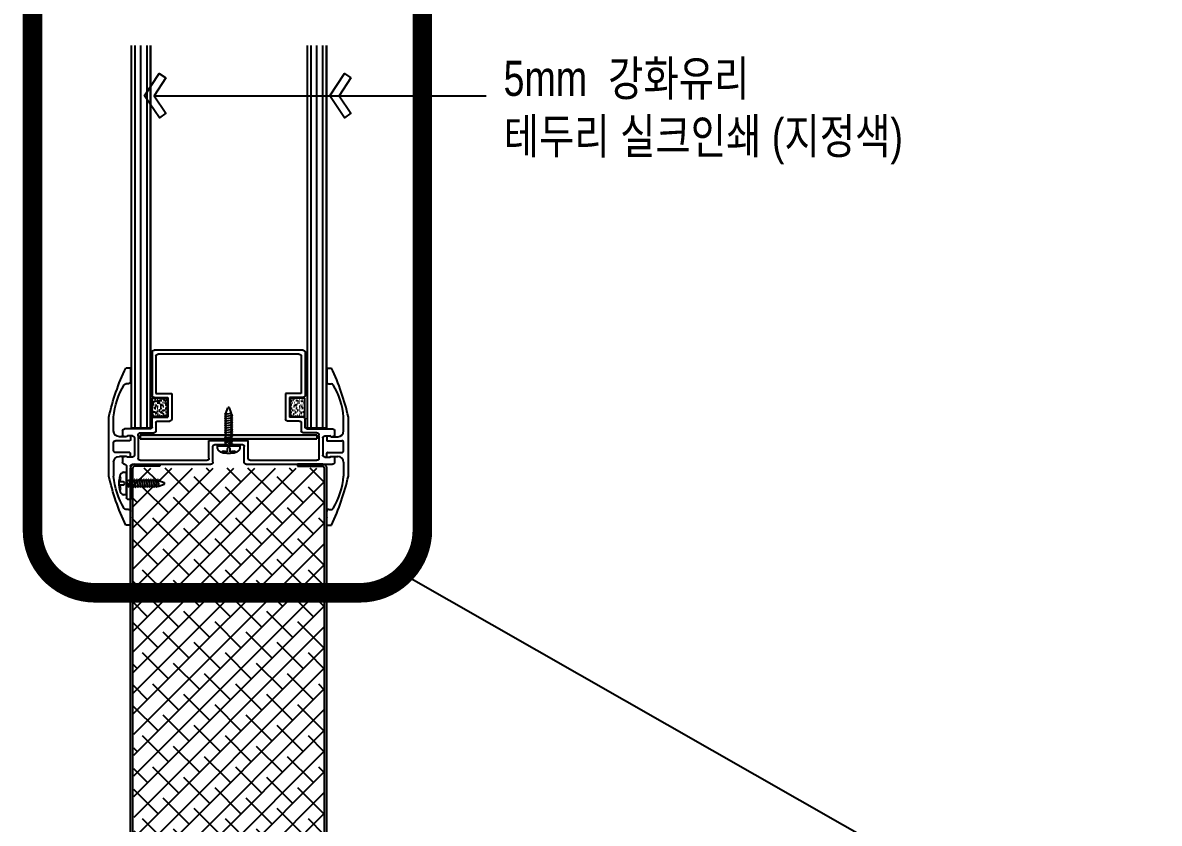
# Model space of a CAD drawing. Header units: millimetres. Extents: x 761574 to 813627, y -447408 to -384263.
# Drawn here: x 811820.6 to 812111.2, y -385581.3 to -385376.7 of the extents above; entities that cross this region are included whole.
import ezdxf

# ---------------------------------------------------------------- set-up
doc = ezdxf.new("R2010")
doc.units = ezdxf.units.MM
doc.header["$LTSCALE"] = 500
doc.linetypes.add('CENTER', pattern=[2, 1.25, -0.25, 0.25, -0.25])
doc.linetypes.add('HIDDEN', pattern=[9.525, 6.35, -3.175])
for name, color, linetype in [('2', 2, 'Continuous'), ('5', 5, 'Continuous'), ('ACCY', 5, 'Continuous'), ('DIM', 7, 'Continuous'), ('DM', 4, 'Continuous'), ('SYM-1', 6, 'Continuous'), ('TEXT', 7, 'Continuous'), ('TEXT1', 2, 'Continuous'), ('WID', 4, 'Continuous')]:
    doc.layers.add(name, color=color, linetype=linetype)
doc.styles.add('글씨1', font='stylu.ttf')

# ---------------------------------------------------------------- blocks, each defined once
blk = doc.blocks.new('fw11')
at = {"layer": 'WID', "color": 0, "ltscale": 0.5}
for p, q in [((238177.95, -382866.79), (238176.76, -382866.79)), ((238177.95, -382866.79), (238177.95, -382870.29)), ((238177.45, -382870.79), (238176.77, -382870.79)), ((238172.45, -382879.29), (238172.45, -382894.29)), ((238173.65, -382882.79), (238173.65, -382879.26)), ((238176.95, -382884.29), (238175.15, -382884.29)), ((238177.75, -382884.09), (238177.15, -382884.09)), ((238177.95, -382884.29), (238177.95, -382885.09)), ((238173.65, -382885.79), (238173.65, -382887.79)), ((238177.75, -382885.29), (238174.15, -382885.29)), ((238177.75, -382888.29), (238174.15, -382888.29)), ((238176.95, -382889.29), (238175.15, -382889.29)), ((238176.95, -382889.29), (238175.45, -382889.29)), ((238177.75, -382889.49), (238177.15, -382889.49)), ((238177.95, -382889.29), (238177.95, -382888.49)), ((238173.65, -382890.79), (238173.65, -382894.33)), ((238177.45, -382902.79), (238176.77, -382902.79)), ((238177.95, -382906.79), (238177.95, -382903.29)), ((238177.95, -382906.79), (238176.76, -382906.79))]:
    blk.add_line(p, q, dxfattribs=at)
for centre, radius, start, end in [((238228.22, -382891.56), 57.1, 154.2988, 167.5984), ((238177.93, -382868.77), 0.02, 270, 0), ((238193.45, -382881.2), 19.9, 149.2854, 174.4015), ((238176.77, -382871.29), 0.5, 90, 149.2854), ((238177.45, -382870.29), 0.5, 270, 0), ((238175.15, -382882.79), 1.5, 180, 270), ((238177.15, -382884.29), 0.2, 90, 180), ((238177.15, -382884.29), 0.2, 90, 180), ((238177.75, -382884.29), 0.2, 0, 90), ((238174.15, -382885.79), 0.5, 90, 180), ((238177.75, -382885.09), 0.2, 270, 0), ((238174.15, -382887.79), 0.5, 180, 270), ((238175.15, -382890.79), 1.5, 90, 180), ((238177.15, -382889.29), 0.2, 180, 270), ((238177.75, -382888.49), 0.2, 0, 90), ((238177.75, -382889.29), 0.2, 270, 0), ((238228.22, -382882.03), 57.1, 192.4016, 205.7012), ((238193.45, -382892.39), 19.9, 185.5985, 210.7146), ((238176.77, -382902.29), 0.5, 210.7146, 270), ((238177.45, -382903.29), 0.5, 0, 90), ((238177.93, -382904.81), 0.02, 0, 90)]:
    blk.add_arc(centre, radius, start, end, dxfattribs=at)
blk = doc.blocks.new('nsf50')
at = {"layer": 'WID', "color": 0, "ltscale": 0.5}
for p, q in [((2786.78, 1064.44), (2786.78, 1067.69)), ((2787.28, 1068.19), (2787.28, 1068.19)), ((2787.78, 1068.19), (2787.28, 1068.19)), ((2787.78, 1059.69), (2787.78, 1068.19)), ((2787.03, 1064.19), (2786.78, 1064.44)), ((2787.03, 1064.19), (2786.78, 1063.94)), ((2786.78, 1059.69), (2786.78, 1063.94)), ((2785.78, 1057.69), (2785.78, 1058.69)), ((2786.28, 1059.19), (2786.28, 1059.19)), ((2786.78, 1057.19), (2786.28, 1057.19)), ((2788.28, 1057.39), (2786.98, 1057.39)), ((2788.28, 1059.19), (2808.28, 1059.19)), ((2788.78, 1052.49), (2788.78, 1056.89)), ((2789.78, 1057.39), (2789.78, 1057.69)), ((2789.78, 1051.99), (2789.78, 1057.39)), ((2790.28, 1058.19), (2807.28, 1058.19)), ((2807.78, 1057.69), (2807.78, 1053.19)), ((2808.78, 1058.69), (2808.78, 1054.69)), ((2816.78, 1058.69), (2816.78, 1054.69)), ((2817.28, 1059.19), (2839.28, 1059.19)), ((2817.78, 1057.69), (2817.78, 1053.19)), ((2818.28, 1058.19), (2835.28, 1058.19)), ((2835.78, 1057.39), (2835.78, 1057.69)), ((2835.78, 1051.99), (2835.78, 1057.39)), ((2836.78, 1052.49), (2836.78, 1056.89)), ((2837.28, 1057.39), (2838.58, 1057.39)), ((2838.78, 1057.19), (2839.28, 1057.19)), ((2839.28, 1059.19), (2839.28, 1059.19)), ((2839.78, 1057.69), (2839.78, 1058.69)), ((2809.28, 1054.19), (2812.55, 1054.19)), ((2812.8, 1053.94), (2812.55, 1054.19)), ((2812.8, 1053.94), (2813.05, 1054.19)), ((2813.05, 1054.19), (2816.28, 1054.19)), ((2785.78, 1050.69), (2785.78, 1051.69)), ((2785.78, 1050.69), (2785.78, 1051.69)), ((2786.78, 1052.19), (2786.28, 1052.19)), ((2788.28, 1051.99), (2786.98, 1051.99)), ((2789.78, 1051.99), (2789.78, 1051.69)), ((2790.28, 1051.19), (2793.78, 1051.19)), ((2807.78, 1053.19), (2817.78, 1053.19)), ((2835.28, 1051.19), (2831.78, 1051.19)), ((2835.78, 1051.99), (2835.78, 1051.69)), ((2837.28, 1051.99), (2838.58, 1051.99)), ((2838.78, 1052.19), (2839.28, 1052.19)), ((2839.78, 1050.69), (2839.78, 1051.69)), ((2839.78, 1050.69), (2839.78, 1051.69)), ((2792.78, 1050.19), (2786.28, 1050.19)), ((2791.78, 1050.19), (2786.28, 1050.19)), ((2793.28, 1049.69), (2793.28, 1047.69)), ((2794.28, 1048.69), (2794.28, 1050.69)), ((2794.78, 1048.19), (2797.78, 1048.19)), ((2830.78, 1048.19), (2827.78, 1048.19)), ((2831.28, 1048.69), (2831.28, 1050.69)), ((2832.28, 1049.69), (2832.28, 1047.69)), ((2832.78, 1050.19), (2839.28, 1050.19)), ((2833.78, 1050.19), (2839.28, 1050.19)), ((2793.78, 1047.19), (2797.28, 1047.19)), ((2797.28, 1042.19), (2797.28, 1047.19)), ((2798.28, 1041.19), (2798.28, 1047.69)), ((2827.28, 1041.19), (2827.28, 1047.69)), ((2828.28, 1042.19), (2828.28, 1047.19)), ((2831.78, 1047.19), (2828.28, 1047.19)), ((2793.28, 1030.69), (2793.28, 1041.69)), ((2793.78, 1042.19), (2797.28, 1042.19)), ((2794.28, 1031.69), (2794.28, 1041.19)), ((2794.28, 1041.19), (2798.28, 1041.19)), ((2831.28, 1041.19), (2827.28, 1041.19)), ((2831.78, 1042.19), (2828.28, 1042.19)), ((2831.28, 1031.69), (2831.28, 1041.19)), ((2832.28, 1030.69), (2832.28, 1041.69)), ((2830.78, 1031.19), (2794.78, 1031.19)), ((2831.78, 1030.19), (2793.78, 1030.19))]:
    blk.add_line(p, q, dxfattribs=at)
for centre, radius, start, end in [((2787.28, 1067.69), 0.5, 90, 180), ((2786.28, 1059.69), 0.5, 270, 0), ((2788.28, 1059.69), 0.5, 180, 270), ((2786.28, 1058.69), 0.5, 90, 180), ((2786.28, 1057.69), 0.5, 180, 270), ((2786.98, 1057.19), 0.2, 90, 180), ((2788.28, 1056.89), 0.5, 0, 90), ((2790.28, 1057.69), 0.5, 90, 180), ((2807.28, 1057.69), 0.5, 0, 90), ((2808.28, 1058.69), 0.5, 0, 90), ((2817.28, 1058.69), 0.5, 90, 180), ((2818.28, 1057.69), 0.5, 90, 180), ((2835.28, 1057.69), 0.5, 0, 90), ((2837.28, 1056.89), 0.5, 90, 180), ((2838.58, 1057.19), 0.2, 0, 90), ((2839.28, 1058.69), 0.5, 0, 90), ((2839.28, 1057.69), 0.5, 270, 0), ((2809.28, 1054.69), 0.5, 180, 270), ((2816.28, 1054.69), 0.5, 270, 0), ((2786.28, 1051.69), 0.5, 90, 180), ((2786.28, 1051.69), 0.5, 90, 180), ((2786.98, 1052.19), 0.2, 180, 270), ((2788.28, 1052.49), 0.5, 270, 0), ((2790.28, 1051.69), 0.5, 180, 270), ((2793.78, 1050.69), 0.5, 0, 90), ((2831.78, 1050.69), 0.5, 90, 180), ((2835.28, 1051.69), 0.5, 270, 0), ((2837.28, 1052.49), 0.5, 180, 270), ((2838.58, 1052.19), 0.2, 270, 0), ((2839.28, 1051.69), 0.5, 0, 90), ((2839.28, 1051.69), 0.5, 0, 90), ((2786.28, 1050.69), 0.5, 180, 270), ((2786.28, 1050.69), 0.5, 180, 270), ((2792.78, 1049.69), 0.5, 0, 90), ((2794.78, 1048.69), 0.5, 180, 270), ((2797.78, 1047.69), 0.5, 0, 90), ((2827.78, 1047.69), 0.5, 90, 180), ((2830.78, 1048.69), 0.5, 270, 0), ((2832.78, 1049.69), 0.5, 90, 180), ((2839.28, 1050.69), 0.5, 270, 0), ((2839.28, 1050.69), 0.5, 270, 0), ((2793.78, 1047.69), 0.5, 180, 270), ((2831.78, 1047.69), 0.5, 270, 0), ((2793.78, 1041.69), 0.5, 90, 180), ((2831.78, 1041.69), 0.5, 0, 90), ((2793.78, 1030.69), 0.5, 180, 270), ((2794.78, 1031.69), 0.5, 180, 270), ((2830.78, 1031.69), 0.5, 270, 0), ((2831.78, 1030.69), 0.5, 270, 0)]:
    blk.add_arc(centre, radius, start, end, dxfattribs=at)

msp = doc.modelspace()

# ---------------------------------------------------------------- hatches: boundary and pattern name
h = msp.add_hatch()
h.set_pattern_fill('AR-SAND', color=256, scale=0.02008, style=0)
h.set_pattern_definition([(37.5, (808750.8343, -386435.3601), (-0.03212863, 0.98274178), [0, -0.77524864, 0, -0.8670544, 0, -0.828802]), (7.5, (808750.8343, -386435.3601), (0.90264275, 1.4393848), [0, -0.41822624, 0, -0.69874384, 0, -0.2677668]), (327.5, (808750.20695, -386435.3601), (1.58831268, 0.00288587), [0, -0.255016, 0, -0.9180576, 0, -1.1985752]), (317.5, (808750.207, -386435.3601), (1.53322136, 0.4476421), [0, -0.127508, 0, -0.60183776, 0, -0.6885432])])
h.paths.add_polyline_path([(811853.7, -385477.31), (811857.48, -385477.31), (811857.48, -385472.7), (811853.7, -385472.7)])
h = msp.add_hatch()
h.set_pattern_fill('AR-SAND', color=256, scale=0.02008, style=0)
h.set_pattern_definition([(142.5, (814995.6282, -386435.3601), (0.03212863, 0.98274178), [0, -0.77524864, 0, -0.8670544, 0, -0.828802]), (172.5, (814995.6282, -386435.3601), (-0.90264275, 1.4393848), [0, -0.41822624, 0, -0.69874384, 0, -0.2677668]), (212.5, (814996.25556, -386435.3601), (-1.58831268, 0.00288587), [0, -0.255016, 0, -0.9180576, 0, -1.1985752]), (222.5, (814996.2556, -386435.3601), (-1.53322136, 0.4476421), [0, -0.127508, 0, -0.60183776, 0, -0.6885432])])
h.paths.add_polyline_path([(811892.76, -385472.7), (811888.98, -385472.7), (811888.98, -385477.31), (811892.76, -385477.31)])
h = msp.add_hatch()
h.set_pattern_fill('AR-SAND', color=9, scale=0.02008, style=0)
h.set_pattern_definition([(322.5, (808812.8681, -384529.6332), (-0.03212863, -0.98274178), [0, -0.77524864, 0, -0.8670544, 0, -0.828802]), (352.5, (808812.8681, -384529.6332), (0.90264275, -1.4393848), [0, -0.41822624, 0, -0.69874384, 0, -0.2677668]), (32.5, (808812.2407, -384529.6332), (1.58831268, -0.00288587), [0, -0.255016, 0, -0.9180576, 0, -1.1985752]), (42.5, (808812.2407, -384529.6332), (1.53322136, -0.4476421), [0, -0.127508, 0, -0.60183776, 0, -0.6885432])])
h.paths.add_polyline_path([(811895.82, -385483.03), (811850.64, -385483.03), (811850.64, -385482.02), (811895.82, -385482.02)])
at = {"layer": 'DM'}
h = msp.add_hatch(dxfattribs=at)
h.set_pattern_fill('ANSI38', color=33, scale=30, style=0)
h.set_pattern_definition([(45, (-1570793.282, -451459.1695), (-2.6516504305, 2.6516504305), []), (135, (-1570793.282, -451459.1695), (-7.9549512915, 2.6516504305), [9.375000004, -5.625000002])])
h.paths.add_polyline_path([(811848.73, -385490.55), (811897.73, -385490.55), (811897.58, -385843.45), (811849.93, -385843.59)])

# ---------------------------------------------------------------- linework, layer by layer
at = {"color": 8, "linetype": 'Continuous'}
for p, q in [((811853.28, -385382.47), (811853.28, -385480.27)), ((811898.28, -385382.47), (811898.28, -385480.27))]:
    msp.add_line(p, q, dxfattribs=at)
at = {"color": 9}
for p, q in [((811850.64, -385482.02), (811895.82, -385482.02)), ((811850.64, -385483.03), (811895.82, -385483.03))]:
    msp.add_line(p, q, dxfattribs=at)
for p, q in [((811850.64, -385482.02), (811850.64, -385483.03)), ((811895.82, -385482.02), (811895.82, -385483.03)), ((811848.13, -385843.09), (811848.13, -385490.55)), ((811848.73, -385843.1), (811848.73, -385490.55)), ((811849.13, -385489.55), (811855.66, -385489.55)), ((811849.13, -385489.55), (811855.66, -385489.55)), ((811855.66, -385490.05), (811849.23, -385490.05)), ((811855.66, -385490.05), (811849.23, -385490.05)), ((811855.66, -385489.55), (811855.66, -385490.05)), ((811855.66, -385489.55), (811855.66, -385490.05)), ((811897.33, -385489.55), (811890.81, -385489.55)), ((811890.81, -385489.55), (811890.81, -385490.05)), ((811897.33, -385489.55), (811890.81, -385489.55)), ((811890.81, -385489.55), (811890.81, -385490.05)), ((811890.81, -385490.05), (811897.23, -385490.05)), ((811890.81, -385490.05), (811897.23, -385490.05)), ((811897.73, -385843.1), (811897.73, -385490.55)), ((811898.33, -385843.09), (811898.33, -385490.55))]:
    msp.add_line(p, q)
at = {"color": 6, "linetype": 'HIDDEN', "ltscale": 0.01, "const_width": 5}
msp.add_lwpolyline([(811839.07, -385232.08), (811906.78, -385232.08, -0.414214), (811922.78, -385248.08), (811922.78, -385506.42, -0.414214), (811906.78, -385522.42), (811839.07, -385522.42, -0.414214), (811823.07, -385506.42), (811823.07, -385248.08, -0.414214)], format="xyb", close=True, dxfattribs=at)
for points in [[(811853.7, -385472.7), (811857.48, -385472.7), (811857.48, -385477.31), (811853.7, -385477.31)], [(811892.76, -385472.7), (811888.98, -385472.7), (811888.98, -385477.31), (811892.76, -385477.31)]]:
    msp.add_lwpolyline(points, close=True)
for centre, radius, start, end in [((811849.13, -385490.55), 1, 90, 180), ((811849.13, -385490.55), 1, 90, 180), ((811849.23, -385490.55), 0.502, 90, 180), ((811849.23, -385490.55), 0.502, 90, 180), ((811897.23, -385490.55), 0.502, 0, 90), ((811897.23, -385490.55), 0.502, 0, 90), ((811897.33, -385490.55), 1, 0, 90), ((811897.33, -385490.55), 1, 0, 90)]:
    msp.add_arc(centre, radius, start, end)
at = {"layer": '2', "color": 3}
for points in [[(811848.28, -385382.47), (811848.28, -385480.27), (811853.28, -385480.27), (811853.28, -385382.47)], [(811893.28, -385382.47), (811893.28, -385480.27), (811898.28, -385480.27), (811898.28, -385382.47)]]:
    msp.add_lwpolyline(points, dxfattribs=at)
at = {"layer": '5', "linetype": 'CENTER'}
for p, q in [((811849.28, -385382.47), (811849.28, -385480.27)), ((811852.28, -385382.47), (811852.28, -385480.27)), ((811894.28, -385382.47), (811894.28, -385480.27)), ((811897.28, -385382.47), (811897.28, -385480.27))]:
    msp.add_line(p, q, dxfattribs=at)
at = {"layer": 'ACCY', "color": 0, "linetype": 'Continuous'}
for p, q in [((811872.29, -385476.75), (811873.95, -385476.47)), ((811872.29, -385476.69), (811872.52, -385476.6)), ((811872.29, -385476.75), (811872.52, -385476.84)), ((811872.29, -385477.34), (811874.22, -385477.03)), ((811874.21, -385476.99), (811873.98, -385476.9)), ((811874.21, -385477.04), (811873.98, -385477.14)), ((811872.29, -385477.29), (811872.52, -385477.2)), ((811872.29, -385477.34), (811872.52, -385477.44)), ((811872.29, -385477.94), (811874.22, -385477.62)), ((811872.29, -385477.89), (811872.52, -385477.79)), ((811872.29, -385477.94), (811872.52, -385478.04)), ((811872.29, -385478.54), (811874.22, -385478.22)), ((811872.29, -385478.48), (811872.52, -385478.39)), ((811872.29, -385478.54), (811872.52, -385478.63)), ((811872.29, -385479.13), (811874.22, -385478.82)), ((811872.29, -385479.08), (811872.52, -385478.99)), ((811872.29, -385479.13), (811872.52, -385479.23)), ((811872.29, -385479.73), (811874.22, -385479.41)), ((811872.29, -385479.68), (811872.52, -385479.58)), ((811872.29, -385479.73), (811872.52, -385479.83)), ((811872.29, -385480.33), (811874.22, -385480.01)), ((811874.21, -385477.59), (811873.98, -385477.49)), ((811874.21, -385477.64), (811873.98, -385477.74)), ((811874.21, -385478.18), (811873.98, -385478.09)), ((811874.21, -385478.24), (811873.98, -385478.33)), ((811874.21, -385478.78), (811873.98, -385478.69)), ((811874.21, -385478.83), (811873.98, -385478.93)), ((811874.21, -385479.38), (811873.98, -385479.28)), ((811874.21, -385479.43), (811873.98, -385479.53)), ((811874.21, -385479.98), (811873.98, -385479.88)), ((811874.21, -385480.03), (811873.98, -385480.12)), ((811872.28, -385482.79), (811874.21, -385482.47)), ((811872.29, -385480.28), (811872.52, -385480.18)), ((811872.29, -385480.33), (811872.52, -385480.42)), ((811872.29, -385480.93), (811874.22, -385480.61)), ((811872.29, -385480.87), (811872.52, -385480.78)), ((811872.29, -385480.93), (811872.52, -385481.02)), ((811872.29, -385481.52), (811874.22, -385481.21)), ((811872.29, -385481.47), (811872.52, -385481.38)), ((811872.29, -385481.52), (811872.52, -385481.62)), ((811872.29, -385482.12), (811874.22, -385481.8)), ((811872.29, -385482.07), (811872.52, -385481.98)), ((811872.29, -385482.12), (811872.52, -385482.22)), ((811872.29, -385482.72), (811872.52, -385482.63)), ((811872.29, -385482.77), (811872.52, -385482.87)), ((811874.21, -385480.58), (811873.98, -385480.48)), ((811874.21, -385480.63), (811873.98, -385480.72)), ((811874.21, -385481.17), (811873.98, -385481.08)), ((811874.21, -385481.22), (811873.98, -385481.32)), ((811874.21, -385481.77), (811873.98, -385481.67)), ((811874.21, -385481.82), (811873.98, -385481.92)), ((811874.21, -385482.42), (811873.98, -385482.33)), ((811874.21, -385482.47), (811873.98, -385482.57)), ((811874.21, -385483.02), (811873.98, -385482.92)), ((811872.28, -385483.39), (811874.21, -385483.07)), ((811872.28, -385483.99), (811874.21, -385483.67)), ((811872.29, -385483.32), (811872.52, -385483.23)), ((811872.29, -385483.37), (811872.52, -385483.47)), ((811872.29, -385483.92), (811872.52, -385483.82)), ((811872.29, -385483.97), (811872.52, -385484.06)), ((811873.22, -385484.36), (811873.98, -385484.12)), ((811873.22, -385484.41), (811873.98, -385484.36)), ((811874.21, -385483.07), (811873.98, -385483.17)), ((811874.21, -385483.62), (811873.98, -385483.52)), ((811874.21, -385483.67), (811873.98, -385483.76)), ((811874.21, -385484.22), (811873.98, -385484.12)), ((811874.21, -385484.27), (811873.98, -385484.36)), ((811847.47, -385494.42), (811847.52, -385495.17)), ((811847.52, -385494.41), (811847.76, -385495.17)), ((811847.91, -385493.48), (811847.82, -385493.72)), ((811847.9, -385493.47), (811848.21, -385495.4)), ((811847.97, -385493.49), (811848.06, -385493.72)), ((811848.51, -385493.48), (811848.42, -385493.72)), ((811848.49, -385493.47), (811848.81, -385495.4)), ((811848.56, -385493.49), (811848.66, -385493.72)), ((811849.11, -385493.48), (811849.01, -385493.72)), ((811849.09, -385493.47), (811849.41, -385495.4)), ((811849.16, -385493.49), (811849.26, -385493.72)), ((811849.76, -385493.48), (811849.67, -385493.72)), ((811849.76, -385493.48), (811850.08, -385495.41)), ((811849.81, -385493.49), (811849.91, -385493.72)), ((811850.36, -385493.48), (811850.26, -385493.72)), ((811850.36, -385493.48), (811850.68, -385495.41)), ((811850.41, -385493.49), (811850.51, -385493.72)), ((811850.96, -385493.48), (811850.86, -385493.72)), ((811850.96, -385493.48), (811851.27, -385495.41)), ((811851.01, -385493.49), (811851.1, -385493.72)), ((811851.55, -385493.48), (811851.46, -385493.72)), ((811851.55, -385493.48), (811851.87, -385495.41)), ((811851.61, -385493.49), (811851.7, -385493.72)), ((811852.15, -385493.48), (811852.06, -385493.72)), ((811852.15, -385493.48), (811852.47, -385495.41)), ((811852.2, -385493.49), (811852.3, -385493.72)), ((811852.75, -385493.48), (811852.65, -385493.72)), ((811852.75, -385493.48), (811853.07, -385495.41)), ((811852.8, -385493.49), (811852.9, -385493.72)), ((811853.35, -385493.48), (811853.25, -385493.72)), ((811853.35, -385493.48), (811853.66, -385495.41)), ((811853.4, -385493.49), (811853.49, -385493.72)), ((811853.94, -385493.48), (811853.85, -385493.72)), ((811853.94, -385493.48), (811854.26, -385495.41)), ((811853.99, -385493.49), (811854.09, -385493.72)), ((811854.54, -385493.48), (811854.44, -385493.72)), ((811854.54, -385493.48), (811854.86, -385495.41)), ((811854.59, -385493.49), (811854.69, -385493.72)), ((811855.14, -385493.48), (811855.04, -385493.72)), ((811855.14, -385493.48), (811855.41, -385495.15)), ((811855.19, -385493.49), (811855.28, -385493.72)), ((811847.62, -385495.4), (811847.52, -385495.17)), ((811847.67, -385495.41), (811847.76, -385495.17)), ((811848.21, -385495.4), (811848.12, -385495.17)), ((811848.26, -385495.41), (811848.36, -385495.17)), ((811848.81, -385495.4), (811848.72, -385495.17)), ((811848.86, -385495.41), (811848.96, -385495.17)), ((811849.41, -385495.4), (811849.31, -385495.17)), ((811849.46, -385495.41), (811849.56, -385495.17)), ((811850.06, -385495.4), (811849.97, -385495.17)), ((811850.11, -385495.41), (811850.21, -385495.17)), ((811850.66, -385495.4), (811850.56, -385495.17)), ((811850.71, -385495.41), (811850.81, -385495.17)), ((811851.26, -385495.4), (811851.16, -385495.17)), ((811851.31, -385495.41), (811851.4, -385495.17)), ((811851.85, -385495.4), (811851.76, -385495.17)), ((811851.9, -385495.41), (811852, -385495.17)), ((811852.45, -385495.4), (811852.36, -385495.17)), ((811852.5, -385495.41), (811852.6, -385495.17)), ((811853.05, -385495.4), (811852.95, -385495.17)), ((811853.1, -385495.41), (811853.2, -385495.17)), ((811853.65, -385495.4), (811853.55, -385495.17)), ((811853.7, -385495.41), (811853.79, -385495.17)), ((811854.24, -385495.4), (811854.15, -385495.17)), ((811854.29, -385495.41), (811854.39, -385495.17)), ((811854.84, -385495.4), (811854.74, -385495.17)), ((811854.89, -385495.41), (811854.99, -385495.17))]:
    msp.add_line(p, q, dxfattribs=at)
at = {"layer": 'ACCY', "color": 0}
for p, q in [((811872.52, -385476.54), (811873.07, -385475.16)), ((811872.52, -385476.6), (811872.52, -385476.54)), ((811872.52, -385477.2), (811872.52, -385476.84)), ((811873.98, -385476.54), (811873.43, -385475.16)), ((811873.98, -385476.9), (811873.98, -385476.54)), ((811873.98, -385477.49), (811873.98, -385477.14)), ((811872.52, -385477.79), (811872.52, -385477.44)), ((811872.52, -385478.39), (811872.52, -385478.03)), ((811872.52, -385478.99), (811872.52, -385478.63)), ((811872.52, -385479.58), (811872.52, -385479.23)), ((811872.52, -385480.18), (811872.52, -385479.83)), ((811873.98, -385478.09), (811873.98, -385477.73)), ((811873.98, -385478.69), (811873.98, -385478.33)), ((811873.98, -385479.28), (811873.98, -385478.93)), ((811873.98, -385479.88), (811873.98, -385479.53)), ((811872.52, -385480.78), (811872.52, -385480.42)), ((811872.52, -385481.38), (811872.52, -385481.02)), ((811872.52, -385481.98), (811872.52, -385481.62)), ((811872.52, -385482.63), (811872.52, -385482.27)), ((811872.52, -385483.23), (811872.52, -385482.87)), ((811873.98, -385480.48), (811873.98, -385480.12)), ((811873.98, -385481.08), (811873.98, -385480.72)), ((811873.98, -385481.67), (811873.98, -385481.32)), ((811873.98, -385482.33), (811873.98, -385481.92)), ((811873.98, -385482.92), (811873.98, -385482.57)), ((811870.36, -385485.57), (811870.36, -385484.84)), ((811870.36, -385484.84), (811876.14, -385484.84)), ((811872.52, -385483.82), (811872.52, -385483.47)), ((811872.52, -385484.84), (811872.52, -385484.06)), ((811872.88, -385485.58), (811872.87, -385485.72)), ((811872.87, -385485.72), (811872.88, -385485.87)), ((811872.91, -385485.46), (811872.88, -385485.58)), ((811872.88, -385485.87), (811872.89, -385486.02)), ((811872.96, -385485.36), (811872.91, -385485.46)), ((811873.05, -385485.29), (811872.96, -385485.36)), ((811873.14, -385485.25), (811873.05, -385485.29)), ((811873.25, -385485.23), (811873.14, -385485.25)), ((811873.36, -385485.25), (811873.25, -385485.23)), ((811873.45, -385485.29), (811873.36, -385485.25)), ((811873.53, -385485.36), (811873.45, -385485.29)), ((811873.59, -385485.46), (811873.53, -385485.36)), ((811873.62, -385485.58), (811873.59, -385485.46)), ((811873.61, -385486.02), (811873.62, -385485.87)), ((811873.63, -385485.72), (811873.62, -385485.58)), ((811873.62, -385485.87), (811873.63, -385485.72)), ((811873.98, -385483.52), (811873.98, -385483.17)), ((811873.98, -385484.12), (811873.98, -385483.76)), ((811873.98, -385484.84), (811873.98, -385484.36)), ((811876.14, -385484.84), (811876.14, -385485.57)), ((811871.56, -385486.33), (811871.4, -385486.48)), ((811871.74, -385486.26), (811871.56, -385486.33)), ((811871.94, -385486.25), (811871.74, -385486.26)), ((811872.14, -385486.27), (811871.94, -385486.25)), ((811872.33, -385486.32), (811872.14, -385486.27)), ((811872.51, -385486.37), (811872.33, -385486.32)), ((811872.66, -385486.41), (811872.51, -385486.37)), ((811872.77, -385486.41), (811872.66, -385486.41)), ((811872.84, -385486.36), (811872.77, -385486.41)), ((811872.88, -385486.28), (811872.84, -385486.36)), ((811872.89, -385486.16), (811872.88, -385486.28)), ((811872.89, -385486.02), (811872.89, -385486.16)), ((811873.61, -385486.16), (811873.61, -385486.02)), ((811873.62, -385486.28), (811873.61, -385486.16)), ((811873.65, -385486.36), (811873.62, -385486.28)), ((811873.73, -385486.41), (811873.65, -385486.36)), ((811873.84, -385486.41), (811873.73, -385486.41)), ((811873.99, -385486.37), (811873.84, -385486.41)), ((811874.17, -385486.32), (811873.99, -385486.37)), ((811874.36, -385486.27), (811874.17, -385486.32)), ((811874.56, -385486.25), (811874.36, -385486.27)), ((811874.75, -385486.26), (811874.56, -385486.25)), ((811874.94, -385486.33), (811874.75, -385486.26)), ((811875.1, -385486.48), (811874.94, -385486.33)), ((811846.32, -385491.55), (811847.04, -385491.55)), ((811847.04, -385491.55), (811847.04, -385497.34)), ((811845.55, -385492.76), (811845.41, -385492.59)), ((811845.48, -385493.85), (811845.51, -385493.7)), ((811845.48, -385493.97), (811845.48, -385493.85)), ((811845.52, -385494.04), (811845.48, -385493.97)), ((811845.51, -385493.7), (811845.56, -385493.53)), ((811845.61, -385494.08), (811845.52, -385494.04)), ((811845.62, -385492.94), (811845.55, -385492.76)), ((811845.56, -385493.53), (811845.61, -385493.34)), ((811845.61, -385493.34), (811845.63, -385493.14)), ((811845.72, -385494.09), (811845.61, -385494.08)), ((811845.63, -385493.14), (811845.62, -385492.94)), ((811845.86, -385494.09), (811845.72, -385494.09)), ((811846.01, -385494.08), (811845.86, -385494.09)), ((811846.16, -385494.07), (811846.01, -385494.08)), ((811846.3, -385494.07), (811846.16, -385494.07)), ((811846.42, -385494.1), (811846.3, -385494.07)), ((811846.52, -385494.16), (811846.42, -385494.1)), ((811846.59, -385494.24), (811846.52, -385494.16)), ((811846.63, -385494.34), (811846.59, -385494.24)), ((811846.59, -385494.65), (811846.63, -385494.55)), ((811846.65, -385494.45), (811846.63, -385494.34)), ((811846.63, -385494.55), (811846.65, -385494.45)), ((811847.04, -385493.72), (811847.82, -385493.72)), ((811848.06, -385493.72), (811848.42, -385493.72)), ((811848.66, -385493.72), (811849.01, -385493.72)), ((811849.26, -385493.72), (811849.61, -385493.72)), ((811849.91, -385493.72), (811850.26, -385493.72)), ((811850.51, -385493.72), (811850.86, -385493.72)), ((811851.1, -385493.72), (811851.46, -385493.72)), ((811851.7, -385493.72), (811852.06, -385493.72)), ((811852.3, -385493.72), (811852.65, -385493.72)), ((811852.9, -385493.72), (811853.25, -385493.72)), ((811853.49, -385493.72), (811853.85, -385493.72)), ((811854.09, -385493.72), (811854.44, -385493.72)), ((811854.69, -385493.72), (811855.04, -385493.72)), ((811855.28, -385493.72), (811855.34, -385493.72)), ((811855.34, -385493.72), (811856.73, -385494.26)), ((811845.41, -385496.3), (811845.55, -385496.14)), ((811845.48, -385494.92), (811845.52, -385494.85)), ((811845.48, -385495.04), (811845.48, -385494.92)), ((811845.51, -385495.19), (811845.48, -385495.04)), ((811845.56, -385495.36), (811845.51, -385495.19)), ((811845.52, -385494.85), (811845.61, -385494.81)), ((811845.55, -385496.14), (811845.62, -385495.95)), ((811845.61, -385495.56), (811845.56, -385495.36)), ((811845.61, -385494.81), (811845.72, -385494.8)), ((811845.63, -385495.75), (811845.61, -385495.56)), ((811845.62, -385495.95), (811845.63, -385495.75)), ((811845.72, -385494.8), (811845.86, -385494.81)), ((811845.86, -385494.81), (811846.01, -385494.82)), ((811846.01, -385494.82), (811846.16, -385494.82)), ((811846.16, -385494.82), (811846.3, -385494.82)), ((811846.3, -385494.82), (811846.42, -385494.79)), ((811847.04, -385497.34), (811846.32, -385497.34)), ((811846.42, -385494.79), (811846.52, -385494.73)), ((811846.52, -385494.73), (811846.59, -385494.65)), ((811847.04, -385495.17), (811847.52, -385495.17)), ((811847.76, -385495.17), (811848.12, -385495.17)), ((811848.36, -385495.17), (811848.72, -385495.17)), ((811848.96, -385495.17), (811849.31, -385495.17)), ((811849.56, -385495.17), (811849.97, -385495.17)), ((811850.21, -385495.17), (811850.56, -385495.17)), ((811850.81, -385495.17), (811851.16, -385495.17)), ((811851.4, -385495.17), (811851.76, -385495.17)), ((811852, -385495.17), (811852.36, -385495.17)), ((811852.6, -385495.17), (811852.95, -385495.17)), ((811853.2, -385495.17), (811853.55, -385495.17)), ((811853.79, -385495.17), (811854.15, -385495.17)), ((811854.39, -385495.17), (811854.74, -385495.17)), ((811854.99, -385495.17), (811855.34, -385495.17)), ((811855.34, -385495.17), (811856.72, -385494.63))]:
    msp.add_line(p, q, dxfattribs=at)
at = {"layer": 'ACCY', "color": 0, "linetype": 'Continuous'}
for centre, radius, start, end in [((811872.33, -385476.72), 0.0449, 139.8661, 209.9247), ((811873.25, -385475.28), 0.223, 35.1627, 144.8373), ((811874.17, -385477.01), 0.0449, 319.8661, 29.9247), ((811872.33, -385477.32), 0.0449, 139.8661, 209.9247), ((811872.33, -385477.92), 0.0449, 139.8661, 209.9247), ((811872.33, -385478.51), 0.0449, 139.8661, 209.9247), ((811872.33, -385479.11), 0.0449, 139.8661, 209.9247), ((811872.33, -385479.71), 0.0449, 139.8661, 209.9247), ((811874.17, -385477.61), 0.0449, 319.8661, 29.9247), ((811874.17, -385478.21), 0.0449, 319.8661, 29.9247), ((811874.17, -385478.8), 0.0449, 319.8661, 29.9247), ((811874.17, -385479.4), 0.0449, 319.8661, 29.9247), ((811874.17, -385480), 0.0449, 319.8661, 29.9247), ((811872.33, -385480.31), 0.0449, 139.8661, 209.9247), ((811872.33, -385480.9), 0.0449, 139.8661, 209.9247), ((811872.33, -385481.5), 0.0449, 139.8661, 209.9247), ((811872.33, -385482.1), 0.0449, 139.8661, 209.9247), ((811872.33, -385482.75), 0.0449, 139.8661, 209.9247), ((811874.17, -385480.6), 0.0449, 319.8661, 29.9247), ((811874.17, -385481.2), 0.0449, 319.8661, 29.9247), ((811874.17, -385481.79), 0.0449, 319.8661, 29.9247), ((811874.17, -385482.45), 0.0449, 319.8661, 29.9247), ((811872.33, -385483.35), 0.0449, 139.8661, 209.9247), ((811872.33, -385483.95), 0.0449, 139.8661, 209.9247), ((811873.23, -385484.38), 0.0292, 130.7271, 249.3149), ((811874.17, -385483.04), 0.0449, 319.8661, 29.9247), ((811874.17, -385483.64), 0.0449, 319.8661, 29.9247), ((811874.17, -385484.24), 0.0449, 319.8661, 29.9247), ((811847.5, -385494.43), 0.0292, 40.7271, 159.3149), ((811847.94, -385493.52), 0.0449, 49.8661, 119.9247), ((811848.53, -385493.52), 0.0449, 49.8661, 119.9247), ((811849.13, -385493.52), 0.0449, 49.8661, 119.9247), ((811849.78, -385493.52), 0.0449, 49.8661, 119.9247), ((811850.38, -385493.52), 0.0449, 49.8661, 119.9247), ((811850.98, -385493.52), 0.0449, 49.8661, 119.9247), ((811851.58, -385493.52), 0.0449, 49.8661, 119.9247), ((811852.17, -385493.52), 0.0449, 49.8661, 119.9247), ((811852.77, -385493.52), 0.0449, 49.8661, 119.9247), ((811853.37, -385493.52), 0.0449, 49.8661, 119.9247), ((811853.96, -385493.52), 0.0449, 49.8661, 119.9247), ((811854.56, -385493.52), 0.0449, 49.8661, 119.9247), ((811855.16, -385493.52), 0.0449, 49.8661, 119.9247), ((811856.6, -385494.45), 0.223, 305.1627, 54.8373), ((811847.64, -385495.37), 0.0449, 229.8661, 299.9247), ((811848.24, -385495.37), 0.0449, 229.8661, 299.9247), ((811848.84, -385495.37), 0.0449, 229.8661, 299.9247), ((811849.44, -385495.37), 0.0449, 229.8661, 299.9247), ((811850.09, -385495.37), 0.0449, 229.8661, 299.9247), ((811850.69, -385495.37), 0.0449, 229.8661, 299.9247), ((811851.28, -385495.37), 0.0449, 229.8661, 299.9247), ((811851.88, -385495.37), 0.0449, 229.8661, 299.9247), ((811852.48, -385495.37), 0.0449, 229.8661, 299.9247), ((811853.08, -385495.37), 0.0449, 229.8661, 299.9247), ((811853.68, -385495.37), 0.0449, 229.8661, 299.9247), ((811854.27, -385495.37), 0.0449, 229.8661, 299.9247), ((811854.87, -385495.37), 0.0449, 229.8661, 299.9247)]:
    msp.add_arc(centre, radius, start, end, dxfattribs=at)
at = {"layer": 'ACCY', "color": 0}
for centre, radius, start, end in [((811871.63, -385485.16), 1.34, 197.6274, 259.888), ((811874.87, -385485.16), 1.34, 280.112, 342.3726), ((811873.25, -385479.93), 6.81, 254.205, 285.795), ((811846.72, -385492.83), 1.34, 107.6274, 169.888), ((811851.96, -385494.45), 6.81, 164.205, 195.795), ((811846.72, -385496.06), 1.34, 190.112, 252.3726)]:
    msp.add_arc(centre, radius, start, end, dxfattribs=at)
at = {"layer": 'DIM', "color": 8, "linetype": 'Continuous'}
for p, q in [((811850.78, -385480.27), (811850.78, -385382.47)), ((811895.78, -385480.27), (811895.78, -385382.47))]:
    msp.add_line(p, q, dxfattribs=at)
at = {"layer": 'SYM-1', "linetype": 'ByBlock'}
msp.add_line((811918.09, -385517.73), (812150.7, -385650.22), dxfattribs=at)
at = {"layer": 'TEXT', "color": 7}
for points in [[(811857.17, -385390.76), (811854.15, -385395.38), (811857.18, -385399.82), (811855.52, -385400.95), (811851.75, -385395.4), (811855.49, -385389.66)], [(811904.52, -385390.76), (811901.5, -385395.38), (811904.52, -385399.82), (811902.87, -385400.95), (811899.1, -385395.4), (811902.84, -385389.66)]]:
    msp.add_lwpolyline(points, close=True, dxfattribs=at)
msp.add_lwpolyline([(811854.17, -385395.4), (811939.06, -385395.4)], dxfattribs=at)

# ---------------------------------------------------------------- block references
at = {"layer": 'WID', "color": 4, "ltscale": 0.5, "xscale": -1.00400000000338, "yscale": 1.00400000000338, "zscale": 1.00400000000338, "rotation": 180}
msp.add_blockref('nsf50', (809049.2, -384426.12), dxfattribs=at)
at = {"layer": 'WID', "color": 6, "yscale": 1.00400000000338, "zscale": 1.00400000000338, "rotation": 180}
for p, xscale in [((572717.47, -769903.38), -1.00400000000338), ((1051028.99, -769903.38), 1.00400000000338)]:
    msp.add_blockref('fw11', p, dxfattribs=dict(at, xscale=xscale))

# ---------------------------------------------------------------- texts
at = {"layer": 'TEXT1', "color": 7, "linetype": 'ByBlock', "style": '글씨1', "width": 0.8}
for s, p in [('5mm  강화유리', (811943.54, -385395.38)), ('테두리 실크인쇄 (지정색)', (811943.57, -385410.17))]:
    msp.add_text(s, height=9, dxfattribs=at).set_placement(p)

doc.saveas('drawing.dxf')
